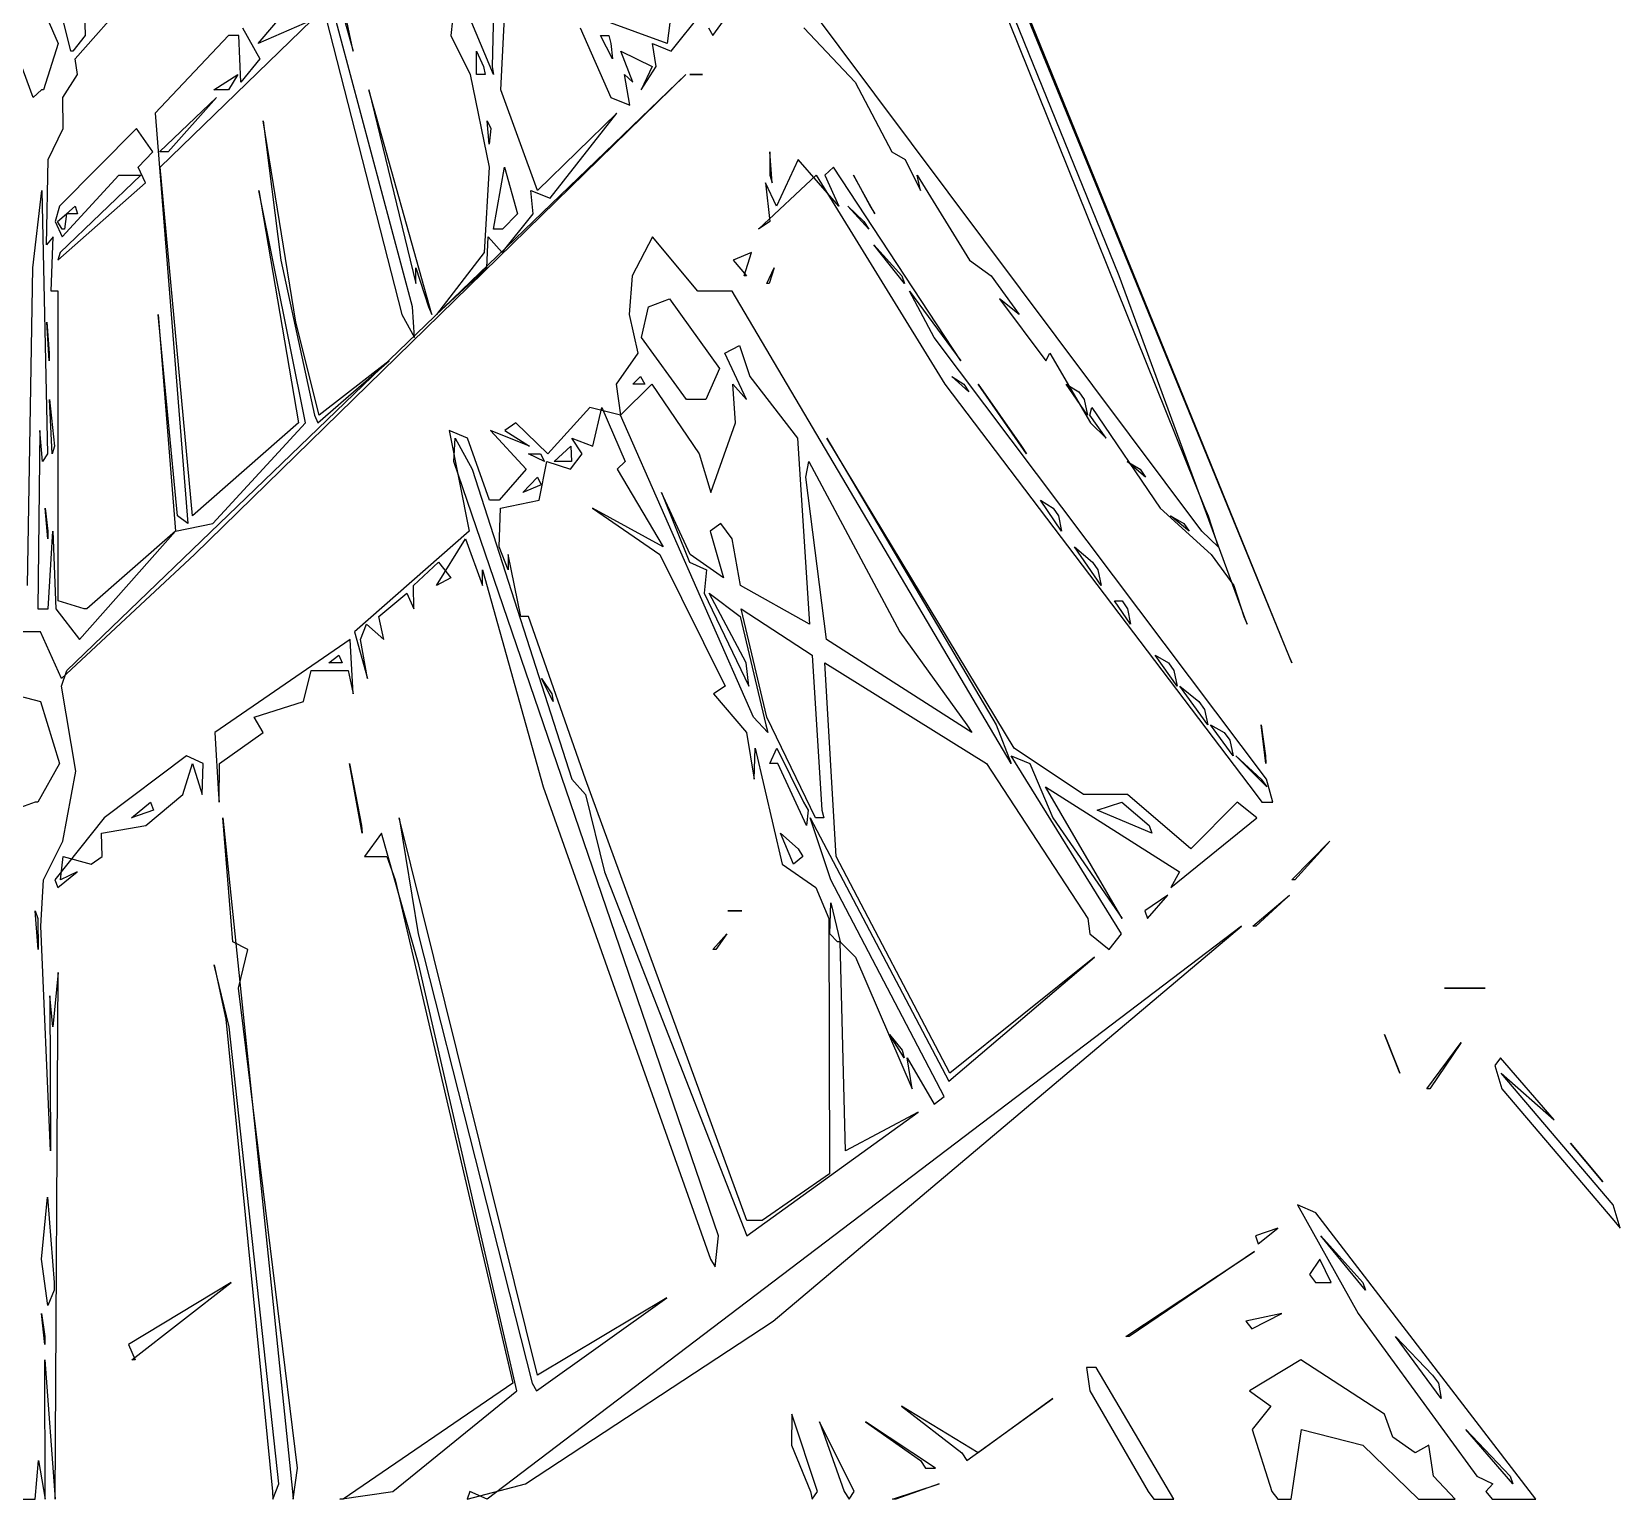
# Model space of a CAD drawing. Extents: x -7423 to 7380, y 2036 to 20000.
# Drawn here: x -16 to 7380, y 2036 to 8869 of the extents above; entities that cross this region are included whole.
import ezdxf

# ---------------------------------------------------------------- set-up
doc = ezdxf.new("R2010")
doc.units = 0

msp = doc.modelspace()

# ---------------------------------------------------------------- linework, layer by layer
for p, q in [((5047.2882, 7733.1731), (1337.3898, 16855.7692)), ((1438.8522, 16603.3654), (5446.0261, 6651.4423)), ((5850.1665, 5930.2885), (1689.9477, 16098.5577)), ((2518.3293, 14115.3846), (5835.1738, 5966.3462)), ((185.6658, 8742.7885), (1658.0842, 10401.4423)), ((1258.2257, 9572.1154), (1480.5689, 8778.8462)), ((1756.0785, 7588.9423), (1266.4513, 9427.8846)), ((1480.5689, 8778.8462), (1381.3852, 9247.5962)), ((2137.7078, 9103.3654), (2127.2912, 8706.7308)), ((2167.4617, 8598.5577), (2194.4611, 9103.3654)), ((165.5899, 8778.8462), (94.9018, 9067.3077)), ((3155.023, 8850.9615), (3284.9121, 9031.25)), ((5431.7533, 6543.2692), (3570.5566, 9031.25)), ((28.6584, 8995.1923), (106.8021, 8814.9038)), ((230.018, 8959.1346), (232.2716, 8850.9615)), ((1038.8935, 8814.9038), (1194.0981, 8995.1923)), ((1337.3898, 8995.1923), (1707.1565, 7552.8846)), ((2134.0833, 8670.6731), (2012.6578, 8959.1346)), ((2961.4821, 8959.1346), (2941.9133, 8814.9038)), ((2961.1378, 8778.8462), (3105.2434, 8959.1346)), ((581.9749, 8237.9808), (1288.4615, 8923.0769)), ((964.6685, 8887.0192), (1045.5917, 8742.7885)), ((1288.4615, 8923.0769), (1038.8935, 8814.9038)), ((1942.3077, 8923.0769), (1935.597, 8850.9615)), ((2537.0781, 8887.0192), (2680.6641, 8562.5)), ((2941.9133, 8814.9038), (2644.2308, 8923.0769)), ((3135.1725, 8887.0192), (3155.023, 8850.9615)), ((3578.92, 8887.0192), (3818.0589, 8634.6154)), ((106.8021, 8814.9038), (39.5883, 8598.5577)), ((232.2716, 8850.9615), (175.3305, 8778.8462)), ((900.0526, 8850.9615), (559.4952, 8490.3846)), ((948.4425, 8850.9615), (900.0526, 8850.9615)), ((956.9812, 8634.6154), (948.4425, 8850.9615)), ((1935.597, 8850.9615), (2025.9039, 8670.6731)), ((2687.2684, 8742.7885), (2632.4119, 8850.9615)), ((2632.4119, 8850.9615), (2671.1238, 8850.9615)), ((2671.1238, 8850.9615), (2679.7626, 8814.9038)), ((2679.7626, 8814.9038), (2687.2684, 8742.7885)), ((2891.9396, 8706.7308), (2873.9483, 8814.9038)), ((2873.9483, 8814.9038), (2961.1378, 8778.8462)), ((-9.9284, 8562.5), (-87.6653, 8778.8462)), ((175.3305, 8778.8462), (165.5899, 8778.8462)), ((196.6897, 8670.6731), (185.6658, 8742.7885)), ((1045.5917, 8742.7885), (956.9812, 8634.6154)), ((2055.4074, 8670.6731), (2055.2634, 8778.8462)), ((2055.2634, 8778.8462), (2088.0784, 8706.7308)), ((2782.1514, 8634.6154), (2727.3638, 8778.8462)), ((2727.3638, 8778.8462), (2872.3332, 8706.7308)), ((129.069, 8562.5), (196.6897, 8670.6731)), ((146.9351, 5894.2308), (3029.0214, 8670.6731)), ((3029.0214, 8670.6731), (741.8307, 6435.0962)), ((831.3552, 8598.5577), (944.1106, 8670.6731)), ((944.1106, 8670.6731), (900.6348, 8598.5577)), ((2025.9039, 8670.6731), (2113.4878, 8237.9808)), ((2094.7453, 8670.6731), (2055.4074, 8670.6731)), ((2088.0784, 8706.7308), (2094.7453, 8670.6731)), ((2127.2912, 8706.7308), (2134.0833, 8670.6731)), ((2768.7926, 8526.4423), (2743.8214, 8670.6731)), ((2743.8214, 8670.6731), (2782.1514, 8634.6154)), ((2872.3332, 8706.7308), (2820.6693, 8598.5577)), ((2820.6693, 8598.5577), (2891.9396, 8706.7308)), ((3048.6904, 8670.6731), (3107.6973, 8670.6731)), ((3058.5249, 8670.6731), (3048.6904, 8670.6731)), ((3107.6973, 8670.6731), (3058.5249, 8670.6731)), ((29.6913, 8598.5577), (-9.9284, 8562.5)), ((39.5883, 8598.5577), (29.6913, 8598.5577)), ((890.7377, 8598.5577), (831.3552, 8598.5577)), ((900.6348, 8598.5577), (890.7377, 8598.5577)), ((1847.6187, 7552.8846), (1553.8424, 8598.5577)), ((1553.8424, 8598.5577), (1772.8115, 7697.1154)), ((2339.0049, 8129.8077), (2167.4617, 8598.5577)), ((3818.0589, 8634.6154), (3987.962, 8310.0962)), ((130.6966, 8418.2692), (129.069, 8562.5)), ((578.4067, 8310.0962), (843.9128, 8562.5)), ((843.9128, 8562.5), (618.9966, 8310.0962)), ((2680.6641, 8562.5), (2768.7926, 8526.4423)), ((559.4952, 8490.3846), (710.6433, 6579.3269)), ((1213.6418, 7516.8269), (1062.3623, 8454.3269)), ((1062.3623, 8454.3269), (1143.2542, 7805.2885)), ((2114.2829, 8346.1538), (2104.68, 8454.3269)), ((2104.68, 8454.3269), (2121.3066, 8418.2692)), ((2707.5571, 8490.3846), (2339.0049, 8129.8077)), ((2397.7865, 8093.75), (2707.5571, 8490.3846)), ((61.0727, 8274.0385), (130.6966, 8418.2692)), ((472.5185, 8418.2692), (114.0325, 8057.6923)), ((547.9642, 8310.0962), (472.5185, 8418.2692)), ((2121.3066, 8418.2692), (2114.2829, 8346.1538)), ((479.874, 8237.9808), (547.9642, 8310.0962)), ((608.8492, 8310.0962), (578.4067, 8310.0962)), ((618.9966, 8310.0962), (608.8492, 8310.0962)), ((3431.0772, 8165.8654), (3419.7028, 8310.0962)), ((3419.7028, 8310.0962), (3420.623, 8201.9231)), ((3987.962, 8310.0962), (4051.1569, 8274.0385)), ((52.6154, 7877.4038), (61.0727, 8274.0385)), ((513.6343, 8165.8654), (479.874, 8237.9808)), ((731.9712, 6615.3846), (581.9749, 8237.9808)), ((2113.4878, 8237.9808), (2089.7686, 7841.3462)), ((2133.9393, 7949.5192), (2184.9584, 8237.9808)), ((2184.9584, 8237.9808), (2245.9435, 8021.6346)), ((3552.3963, 8274.0385), (3452.0733, 8057.6923)), ((3742.3377, 8057.6923), (3552.3963, 8274.0385)), ((3716.4714, 8237.9808), (3676.6577, 8201.9231)), ((4309.0946, 7336.5385), (3716.4714, 8237.9808)), ((4051.1569, 8274.0385), (4121.5946, 8129.8077)), ((105.8569, 7805.2885), (513.6343, 8165.8654)), ((491.5865, 8201.9231), (116.0983, 7841.3462)), ((125.9014, 7913.4615), (389.1727, 8201.9231)), ((389.1727, 8201.9231), (491.5865, 8201.9231)), ((3368.2767, 7949.5192), (3635.6921, 8201.9231)), ((3452.0733, 8057.6923), (3400.2592, 8165.8654)), ((3400.2592, 8165.8654), (3420.7732, 7985.5769)), ((3420.623, 8201.9231), (3431.0772, 8165.8654)), ((3635.6921, 8201.9231), (4235.0386, 7228.3654)), ((3676.6577, 8201.9231), (3742.3377, 8057.6923)), ((3909.6054, 8021.6346), (3809.7957, 8201.9231)), ((3809.7957, 8201.9231), (3887.47, 8057.6923)), ((4121.5946, 8129.8077), (4106.7959, 8201.9231)), ((4106.7959, 8201.9231), (4350.7174, 7805.2885)), ((-10.617, 7769.2308), (30.912, 8129.8077)), ((30.912, 8129.8077), (56.8409, 6903.8462)), ((1259.2147, 7048.0769), (1040.7026, 8129.8077)), ((1040.7026, 8129.8077), (1225.4858, 7048.0769)), ((2318.7287, 8021.6346), (2308.0929, 8129.8077)), ((2308.0929, 8129.8077), (2397.7865, 8093.75)), ((114.0325, 8057.6923), (93.8627, 7985.5769)), ((104.2919, 7985.5769), (145.5704, 8021.6346)), ((145.5704, 8021.6346), (135.9863, 7949.5192)), ((145.5704, 8021.6346), (186.5986, 8057.6923)), ((197.5598, 8021.6346), (145.5704, 8021.6346)), ((186.5986, 8057.6923), (197.5598, 8021.6346)), ((2174.2037, 7841.3462), (2318.7287, 8021.6346)), ((2245.9435, 8021.6346), (2175.7812, 7949.5192)), ((3880.8406, 7949.5192), (3783.8041, 8057.6923)), ((3783.8041, 8057.6923), (3858.7991, 7985.5769)), ((3887.47, 8057.6923), (3909.6054, 8021.6346)), ((83.9343, 7913.4615), (52.6154, 7877.4038)), ((74.9762, 7661.0577), (83.9343, 7913.4615)), ((93.8627, 7985.5769), (125.9014, 7913.4615)), ((125.5258, 7949.5192), (104.2919, 7985.5769)), ((135.9863, 7949.5192), (125.5258, 7949.5192)), ((2102.1635, 7769.2308), (2108.8492, 7913.4615)), ((2108.8492, 7913.4615), (2174.2037, 7841.3462)), ((2165.3208, 7949.5192), (2133.9393, 7949.5192)), ((2175.7812, 7949.5192), (2165.3208, 7949.5192)), ((2874.7496, 7913.4615), (2779.203, 7733.1731)), ((3084.7356, 7661.0577), (2874.7496, 7913.4615)), ((3420.7732, 7985.5769), (3368.2767, 7949.5192)), ((3858.7991, 7985.5769), (3880.8406, 7949.5192)), ((116.0983, 7841.3462), (105.8569, 7805.2885)), ((2089.7686, 7841.3462), (1869.2283, 7552.8846)), ((3335.1863, 7841.3462), (3249.8059, 7805.2885)), ((3300.9691, 7733.1731), (3335.1863, 7841.3462)), ((4047.5636, 7697.1154), (3904.0653, 7877.4038)), ((3904.0653, 7877.4038), (4035.7009, 7733.1731)), ((-35.7009, 6290.8654), (-10.617, 7769.2308)), ((1143.2542, 7805.2885), (1300.5559, 7084.1346)), ((1772.8115, 7697.1154), (1773.0369, 7769.2308)), ((1773.0369, 7769.2308), (1831.4929, 7588.9423)), ((1869.2283, 7552.8846), (2102.1635, 7769.2308)), ((3249.8059, 7805.2885), (3311.6173, 7733.1731)), ((3406.7884, 7697.1154), (3439.9038, 7769.2308)), ((3439.9038, 7769.2308), (3417.4679, 7697.1154)), ((4350.7174, 7805.2885), (4450.9841, 7733.1731)), ((2779.203, 7733.1731), (2766.0256, 7552.8846)), ((3311.6173, 7733.1731), (3300.9691, 7733.1731)), ((3417.4679, 7697.1154), (3406.7884, 7697.1154)), ((4035.7009, 7733.1731), (4047.5636, 7697.1154)), ((4450.9841, 7733.1731), (4581.23, 7552.8846)), ((5642.5781, 6110.5769), (5047.2882, 7733.1731)), ((107.1089, 7661.0577), (74.9762, 7661.0577)), ((107.666, 6218.75), (107.1089, 7661.0577)), ((2854.9742, 7588.9423), (2954.1016, 7625)), ((2954.1016, 7625), (3185.9037, 7300.4808)), ((3245.3989, 7661.0577), (3084.7356, 7661.0577)), ((4543.2692, 5461.5385), (3245.3989, 7661.0577)), ((4185.0962, 7444.7115), (4070.1372, 7661.0577)), ((4070.1372, 7661.0577), (4309.0946, 7336.5385)), ((4581.23, 7552.8846), (4490.2344, 7625)), ((4490.2344, 7625), (4704.8277, 7336.5385)), ((662.2596, 6615.3846), (572.6537, 7552.8846)), ((572.6537, 7552.8846), (654.1466, 6543.2692)), ((1707.1565, 7552.8846), (1765.5874, 7444.7115)), ((1765.5874, 7444.7115), (1756.0785, 7588.9423)), ((1831.4929, 7588.9423), (1847.6187, 7552.8846)), ((2766.0256, 7552.8846), (2806.0897, 7372.5962)), ((2822.7602, 7444.7115), (2854.9742, 7588.9423)), ((65.9555, 7336.5385), (54.1804, 7516.8269)), ((54.1804, 7516.8269), (65.7677, 7372.5962)), ((1322.9793, 7084.1346), (1213.6418, 7516.8269)), ((3032.5521, 7156.25), (2822.7602, 7444.7115)), ((3211.6574, 7372.5962), (3278.9964, 7408.6538)), ((3278.9964, 7408.6538), (3327.6117, 7264.4231)), ((5732.6222, 5389.4231), (4185.0962, 7444.7115)), ((65.7677, 7372.5962), (65.9555, 7336.5385)), ((1315.4297, 7048.0769), (1648.8882, 7336.5385)), ((1648.8882, 7336.5385), (1322.9793, 7084.1346)), ((2806.0897, 7372.5962), (2705.1032, 7228.3654)), ((3311.2793, 7156.25), (3211.6574, 7372.5962)), ((4704.8277, 7336.5385), (4724.3152, 7372.5962)), ((4724.3152, 7372.5962), (4913.1861, 7048.0769)), ((2782.7086, 7228.3654), (2819.073, 7264.4231)), ((2819.073, 7264.4231), (2838.141, 7228.3654)), ((3185.9037, 7300.4808), (3121.7448, 7156.25)), ((3327.6117, 7264.4231), (3549.9549, 6975.9615)), ((4347.0553, 7192.3077), (4267.3027, 7264.4231)), ((4267.3027, 7264.4231), (4323.7305, 7228.3654)), ((2705.1032, 7228.3654), (2724.4404, 7084.1346)), ((2724.4404, 7084.1346), (2871.4005, 7228.3654)), ((2838.141, 7228.3654), (2782.7086, 7228.3654)), ((2871.4005, 7228.3654), (3092.1474, 6903.8462)), ((3260.4667, 7048.0769), (3248.3411, 7228.3654)), ((3248.3411, 7228.3654), (3311.2793, 7156.25)), ((4235.0386, 7228.3654), (5684.4451, 5317.3077)), ((4323.7305, 7228.3654), (4347.0553, 7192.3077)), ((4615.4848, 6903.8462), (4390.2494, 7228.3654)), ((4390.2494, 7228.3654), (4591.4401, 6939.9038)), ((4899.508, 7084.1346), (4800.4495, 7228.3654)), ((4800.4495, 7228.3654), (4858.4736, 7192.3077)), ((4858.4736, 7192.3077), (4883.3008, 7156.25)), ((79.5773, 6903.8462), (66.8945, 7156.25)), ((66.8945, 7156.25), (90.6951, 6939.9038)), ((2582.6698, 7120.1923), (2387.3197, 6903.8462)), ((2724.4404, 7084.1346), (2582.6698, 7120.1923)), ((2596.1476, 6939.9038), (2638.5717, 7120.1923)), ((2638.5717, 7120.1923), (2747.2769, 6867.7885)), ((3110.5957, 7156.25), (3032.5521, 7156.25)), ((3121.7448, 7156.25), (3110.5957, 7156.25)), ((4883.3008, 7156.25), (4899.508, 7084.1346)), ((4910.7197, 7084.1346), (4919.371, 7120.1923)), ((4919.371, 7120.1923), (5237.4549, 6651.4423)), ((1225.4858, 7048.0769), (731.9712, 6615.3846)), ((827.1422, 6579.3269), (1259.2147, 7048.0769)), ((1300.5559, 7084.1346), (1315.4297, 7048.0769)), ((2237.3548, 7048.0769), (2187.212, 7012.0192)), ((2387.3197, 6903.8462), (2237.3548, 7048.0769)), ((3344.3134, 5677.8846), (2724.4404, 7084.1346)), ((3146.2402, 6723.5577), (3260.4667, 7048.0769)), ((4985.7647, 6975.9615), (4910.7197, 7084.1346)), ((4913.1861, 7048.0769), (4985.7647, 6975.9615)), ((22.5486, 7012.0192), (11.9942, 6182.6923)), ((34.1985, 6867.7885), (22.5486, 7012.0192)), ((2012.3948, 6975.9615), (1927.9034, 7012.0192)), ((1927.9034, 7012.0192), (2020.8459, 6543.2692)), ((1949.3127, 6867.7885), (1955.8669, 6975.9615)), ((1955.8669, 6975.9615), (2034.6805, 6831.7308)), ((2114.7461, 6687.5), (2012.3948, 6975.9615)), ((2301.3885, 6939.9038), (2119.5663, 7012.0192)), ((2119.5663, 7012.0192), (2286.1579, 6831.7308)), ((2187.212, 7012.0192), (2301.3885, 6939.9038)), ((2546.4744, 6903.8462), (2498.5352, 6975.9615)), ((2498.5352, 6975.9615), (2596.1476, 6939.9038)), ((3549.9549, 6975.9615), (3604.9805, 6110.5769)), ((4558.4059, 5533.6538), (3685.622, 6975.9615)), ((3685.622, 6975.9615), (4474.4654, 5641.8269)), ((56.8409, 6903.8462), (34.1985, 6867.7885)), ((90.6951, 6939.9038), (79.5773, 6903.8462)), ((2371.0938, 6867.7885), (2296.3742, 6903.8462)), ((2296.3742, 6903.8462), (2353.2151, 6903.8462)), ((2353.2151, 6903.8462), (2371.0938, 6867.7885)), ((2416.6917, 6867.7885), (2494.1156, 6939.9038)), ((2491.9121, 6831.7308), (2546.4744, 6903.8462)), ((2494.1156, 6939.9038), (2496.4881, 6867.7885)), ((3092.1474, 6903.8462), (3146.2402, 6723.5577)), ((4591.4401, 6939.9038), (4615.4848, 6903.8462)), ((3181.9599, 3262.0192), (1949.3127, 6867.7885)), ((2034.6805, 6831.7308), (2498.5101, 5389.4231)), ((2286.1579, 6831.7308), (2160.9701, 6687.5)), ((2345.8659, 6687.5), (2382.4932, 6867.7885)), ((2382.4932, 6867.7885), (2491.9121, 6831.7308)), ((2485.0886, 6867.7885), (2416.6917, 6867.7885)), ((2496.4881, 6867.7885), (2485.0886, 6867.7885)), ((2747.2769, 6867.7885), (2709.0971, 6831.7308)), ((2709.0971, 6831.7308), (2924.2037, 6471.1538)), ((3587.634, 6795.6731), (3602.2386, 6867.7885)), ((3602.2386, 6867.7885), (4025.3343, 6074.5192)), ((5169.4023, 6795.6731), (5084.1722, 6867.7885)), ((5084.1722, 6867.7885), (5143.8552, 6831.7308)), ((5143.8552, 6831.7308), (5169.4023, 6795.6731)), ((2270.3638, 6723.5577), (2338.2662, 6795.6731)), ((2356.1448, 6759.6154), (2270.3638, 6723.5577)), ((2338.2662, 6795.6731), (2356.1448, 6759.6154)), ((3684.2949, 6038.4615), (3587.634, 6795.6731)), ((2160.9701, 6687.5), (2114.7461, 6687.5)), ((2166.8232, 6651.4423), (2345.8659, 6687.5)), ((3049.7483, 6435.0962), (2915.7464, 6723.5577)), ((2915.7464, 6723.5577), (3046.0487, 6399.0385)), ((4777.6067, 6543.2692), (4680.1758, 6687.5)), ((4680.1758, 6687.5), (4739.2015, 6651.4423)), ((58.5624, 6507.2115), (46.3492, 6651.4423)), ((46.3492, 6651.4423), (58.4059, 6543.2692)), ((710.6433, 6579.3269), (662.2596, 6615.3846)), ((2160.8574, 6471.1538), (2166.8232, 6651.4423)), ((2924.2037, 6471.1538), (2595.5529, 6651.4423)), ((2595.5529, 6651.4423), (2908.4473, 6435.0962)), ((4739.2015, 6651.4423), (4763.6218, 6615.3846)), ((4763.6218, 6615.3846), (4777.6067, 6543.2692)), ((5237.4549, 6651.4423), (5475.4169, 6435.0962)), ((5373.3474, 6543.2692), (5286.4583, 6615.3846)), ((5286.4583, 6615.3846), (5347.2994, 6579.3269)), ((5446.0261, 6651.4423), (5460.7372, 6615.3846)), ((5460.7372, 6615.3846), (5507.8375, 6471.1538)), ((58.4059, 6543.2692), (58.5624, 6507.2115)), ((59.971, 6182.6923), (81.7683, 6543.2692)), ((81.7683, 6543.2692), (95.9535, 6182.6923)), ((206.0296, 6038.4615), (654.1466, 6543.2692)), ((654.1466, 6543.2692), (239.8838, 6182.6923)), ((654.1466, 6543.2692), (827.1422, 6579.3269)), ((2020.8459, 6543.2692), (1486.8352, 6074.5192)), ((3192.0698, 6579.3269), (3142.2401, 6543.2692)), ((3142.2401, 6543.2692), (3204.6274, 6326.9231)), ((3244.3597, 6507.2115), (3192.0698, 6579.3269)), ((5347.2994, 6579.3269), (5373.3474, 6543.2692)), ((5507.8375, 6471.1538), (5431.7533, 6543.2692)), ((741.8307, 6435.0962), (122.7589, 5858.1731)), ((1868.3456, 6290.8654), (2002.8358, 6507.2115)), ((2002.8358, 6507.2115), (2082.5508, 6290.8654)), ((2201.8104, 6362.9808), (2160.8574, 6471.1538)), ((2201.9419, 6435.0962), (2201.8104, 6362.9808)), ((2260.7923, 6146.6346), (2201.9419, 6435.0962)), ((2908.4473, 6435.0962), (3212.177, 5822.1154)), ((3204.6274, 6326.9231), (3049.7483, 6435.0962)), ((3284.4802, 6290.8654), (3244.3597, 6507.2115)), ((4962.4211, 6290.8654), (4838.4415, 6471.1538)), ((4838.4415, 6471.1538), (4923.2647, 6399.0385)), ((5475.4169, 6435.0962), (5581.2362, 6290.8654)), ((1761.243, 6290.8654), (1877.216, 6399.0385)), ((1877.216, 6399.0385), (1934.6454, 6326.9231)), ((2082.5508, 6290.8654), (2083.4335, 6362.9808)), ((2083.4335, 6362.9808), (2364.8212, 5353.3654)), ((3046.0487, 6399.0385), (3125.1502, 6362.9808)), ((3125.1502, 6362.9808), (3114.1451, 6254.8077)), ((4923.2647, 6399.0385), (4948.1545, 6362.9808)), ((4948.1545, 6362.9808), (4962.4211, 6290.8654)), ((1763.146, 6182.6923), (1761.243, 6290.8654)), ((1934.6454, 6326.9231), (1868.3456, 6290.8654)), ((3604.9805, 6110.5769), (3284.4802, 6290.8654)), ((5581.2362, 6290.8654), (5627.9297, 6146.6346)), ((227.8896, 6182.6923), (107.666, 6218.75)), ((1599.3903, 6146.6346), (1730.0806, 6254.8077)), ((1730.0806, 6254.8077), (1763.146, 6182.6923)), ((3114.1451, 6254.8077), (3322.9417, 5822.1154)), ((3309.8019, 5930.2885), (3138.0083, 6254.8077)), ((3138.0083, 6254.8077), (3282.959, 6146.6346)), ((5100.0225, 6110.5769), (5024.4141, 6218.75)), ((5024.4141, 6218.75), (5060.3027, 6218.75)), ((5060.3027, 6218.75), (5085.5369, 6182.6923)), ((11.9942, 6182.6923), (59.971, 6182.6923)), ((95.9535, 6182.6923), (206.0296, 6038.4615)), ((239.8838, 6182.6923), (227.8896, 6182.6923)), ((1623.9984, 6038.4615), (1599.3903, 6146.6346)), ((2296.8687, 6146.6346), (2260.7923, 6146.6346)), ((2561.9241, 5389.4231), (2296.8687, 6146.6346)), ((3282.959, 6146.6346), (3402.5879, 5641.8269)), ((3406.4754, 5677.8846), (3286.4083, 6182.6923)), ((3286.4083, 6182.6923), (3618.0514, 5966.3462)), ((5085.5369, 6182.6923), (5100.0225, 6110.5769)), ((5627.9297, 6146.6346), (5642.5781, 6110.5769)), ((24.1762, 6074.5192), (-229.6737, 6074.5192)), ((122.7589, 5858.1731), (24.1762, 6074.5192)), ((1486.8352, 6074.5192), (1546.7623, 5858.1731)), ((1514.9239, 6038.4615), (1543.2692, 6110.5769)), ((1543.2692, 6110.5769), (1623.9984, 6038.4615)), ((4025.3343, 6074.5192), (4337.3648, 5641.8269)), ((1466.4463, 6038.4615), (837.1645, 5605.7692)), ((1480.619, 5786.0577), (1466.4463, 6038.4615)), ((1546.7623, 5858.1731), (1514.9239, 6038.4615)), ((4360.7522, 5605.7692), (3684.2949, 6038.4615)), ((1367.8886, 5930.2885), (1413.111, 5966.3462)), ((1428.9551, 5930.2885), (1367.8886, 5930.2885)), ((1413.111, 5966.3462), (1428.9551, 5930.2885)), ((3322.9417, 5822.1154), (3309.8019, 5930.2885)), ((3618.0514, 5966.3462), (3663.0859, 5245.1923)), ((3729.7927, 5028.8462), (3676.2007, 5930.2885)), ((3676.2007, 5930.2885), (4429.6875, 5461.5385)), ((5316.7067, 5822.1154), (5213.8922, 5966.3462)), ((5213.8922, 5966.3462), (5276.1418, 5930.2885)), ((5276.1418, 5930.2885), (5301.9081, 5894.2308)), ((5835.1738, 5966.3462), (5850.1665, 5930.2885)), ((123.0719, 5822.1154), (146.9351, 5894.2308)), ((1249.349, 5750), (1285.6821, 5894.2308)), ((1285.6821, 5894.2308), (1457.1064, 5894.2308)), ((1457.1064, 5894.2308), (1480.619, 5786.0577)), ((2412.1094, 5750), (2356.9712, 5858.1731)), ((2356.9712, 5858.1731), (2406.0059, 5786.0577)), ((5301.9081, 5894.2308), (5316.7067, 5822.1154)), ((-111.0464, 5786.0577), (24.7396, 5750)), ((189.7724, 5425.4808), (123.0719, 5822.1154)), ((2406.0059, 5786.0577), (2412.1094, 5750)), ((3212.177, 5822.1154), (3158.6538, 5786.0577)), ((3158.6538, 5786.0577), (3311.1729, 5605.7692)), ((5459.0971, 5641.8269), (5329.0139, 5822.1154)), ((5329.0139, 5822.1154), (5417.9688, 5750)), ((24.7396, 5750), (113.5817, 5461.5385)), ((1019.4561, 5677.8846), (1249.349, 5750)), ((5417.9688, 5750), (5444.0793, 5713.9423)), ((5444.0793, 5713.9423), (5459.0971, 5641.8269)), ((1062.0743, 5605.7692), (1019.4561, 5677.8846)), ((3411.1328, 5605.7692), (3344.3134, 5677.8846)), ((3402.5879, 5641.8269), (3411.1328, 5605.7692)), ((3633.5199, 5209.1346), (3406.4754, 5677.8846)), ((4337.3648, 5641.8269), (4360.7522, 5605.7692)), ((4474.4654, 5641.8269), (4543.2692, 5461.5385)), ((5576.8793, 5497.5962), (5471.5607, 5641.8269)), ((5471.5607, 5641.8269), (5535.2815, 5605.7692)), ((5729.5673, 5461.5385), (5708.3709, 5641.8269)), ((5708.3709, 5641.8269), (5727.946, 5497.5962)), ((837.1645, 5605.7692), (853.9413, 5317.3077)), ((858.1731, 5461.5385), (1062.0743, 5605.7692)), ((3311.1729, 5605.7692), (3348.2572, 5389.4231)), ((5535.2815, 5605.7692), (5561.6737, 5569.7115)), ((5561.6737, 5569.7115), (5576.8793, 5497.5962)), ((704.978, 5497.5962), (320.9823, 5209.1346)), ((782.4519, 5461.5385), (704.978, 5497.5962)), ((3348.2572, 5389.4231), (3352.8771, 5533.6538)), ((3352.8771, 5533.6538), (3478.2339, 4992.7885)), ((3420.0721, 5461.5385), (3453.3378, 5533.6538)), ((3453.3378, 5533.6538), (3577.474, 5281.25)), ((5057.3417, 4668.2692), (4544.5901, 5497.5962)), ((4544.5901, 5497.5962), (4631.6106, 5461.5385)), ((4881.4854, 5317.3077), (4558.4059, 5533.6538)), ((5734.0557, 5353.3654), (5589.4681, 5497.5962)), ((5589.4681, 5497.5962), (5707.2566, 5389.4231)), ((5727.946, 5497.5962), (5729.5673, 5461.5385)), ((113.5817, 5461.5385), (12.7767, 5281.25)), ((129.3319, 5100.9615), (189.7724, 5425.4808)), ((688.2512, 5317.3077), (731.9712, 5461.5385)), ((731.9712, 5461.5385), (777.469, 5317.3077)), ((777.469, 5317.3077), (782.4519, 5461.5385)), ((856.0384, 5281.25), (858.1731, 5461.5385)), ((1522.4234, 5137.0192), (1463.9423, 5461.5385)), ((1463.9423, 5461.5385), (1518.73, 5173.0769)), ((3457.9327, 5461.5385), (3420.0721, 5461.5385)), ((3590.8954, 5173.0769), (3457.9327, 5461.5385)), ((4429.6875, 5461.5385), (4901.0917, 4740.3846)), ((4631.6106, 5461.5385), (4737.6991, 5209.1346)), ((2364.8212, 5353.3654), (3144.0304, 3153.8462)), ((2498.5101, 5389.4231), (2561.8239, 5317.3077)), ((3312.9194, 3334.1346), (2561.9241, 5389.4231)), ((5060.0461, 4740.3846), (4704.2142, 5353.3654)), ((4704.2142, 5353.3654), (5327.8245, 4956.7308)), ((5707.2566, 5389.4231), (5734.0557, 5353.3654)), ((5762.2884, 5281.25), (5732.6222, 5389.4231)), ((0, 5281.25), (-102.4639, 5245.1923)), ((12.7767, 5281.25), (0, 5281.25)), ((449.3753, 5209.1346), (536.6211, 5281.25)), ((514.8237, 5173.0769), (688.2512, 5317.3077)), ((536.6211, 5281.25), (550.7437, 5245.1923)), ((853.9413, 5317.3077), (856.0384, 5281.25)), ((2561.8239, 5317.3077), (2650.8539, 4956.7308)), ((3577.474, 5281.25), (3599.046, 5245.1923)), ((5085.4117, 5317.3077), (4881.4854, 5317.3077)), ((4943.8852, 5245.1923), (5059.5703, 5281.25)), ((5059.5703, 5281.25), (5186.849, 5173.0769)), ((5380.2647, 5064.9038), (5085.4117, 5317.3077)), ((5596.1914, 5281.25), (5380.2647, 5064.9038)), ((5687.8067, 5209.1346), (5596.1914, 5281.25)), ((5684.4451, 5317.3077), (5711.1816, 5281.25)), ((5711.1816, 5281.25), (5762.2884, 5281.25)), ((320.9823, 5209.1346), (91.6279, 4920.6731)), ((550.7437, 5245.1923), (449.3753, 5209.1346)), ((920.4665, 4632.2115), (873.0719, 5209.1346)), ((873.0719, 5209.1346), (1198.3048, 2072.1154)), ((2339.3993, 2612.9808), (1694.7867, 5209.1346)), ((1694.7867, 5209.1346), (1783.3784, 4668.2692)), ((3599.046, 5245.1923), (3590.8954, 5173.0769)), ((3704.3833, 4920.6731), (3607.8413, 5209.1346)), ((3607.8413, 5209.1346), (4254.4697, 3983.1731)), ((3672.0378, 5209.1346), (3633.5199, 5209.1346)), ((3663.0859, 5245.1923), (3672.0378, 5209.1346)), ((4737.6991, 5209.1346), (5060.0461, 4740.3846)), ((5199.4629, 5137.0192), (4943.8852, 5245.1923)), ((5287.7604, 4884.6154), (5687.8067, 5209.1346)), ((309.6454, 5137.0192), (514.8237, 5173.0769)), ((311.899, 5028.8462), (309.6454, 5137.0192)), ((1518.73, 5173.0769), (1522.4234, 5137.0192)), ((1612.7366, 5137.0192), (1533.5036, 5028.8462)), ((1786.7213, 4524.0385), (1612.7366, 5137.0192)), ((3530.3423, 4992.7885), (3470.6092, 5137.0192)), ((3470.6092, 5137.0192), (3552.2711, 5064.9038)), ((5186.849, 5173.0769), (5199.4629, 5137.0192)), ((39.2691, 4920.6731), (129.3319, 5100.9615)), ((117.8072, 4920.6731), (129.9579, 5028.8462)), ((129.9579, 5028.8462), (260.5419, 4992.7885)), ((260.5419, 4992.7885), (311.899, 5028.8462)), ((1533.5036, 5028.8462), (1637.47, 5028.8462)), ((1637.47, 5028.8462), (1675.4808, 4920.6731)), ((3573.8431, 5028.8462), (3530.3423, 4992.7885)), ((3552.2711, 5064.9038), (3573.8431, 5028.8462)), ((4258.764, 4019.2308), (3729.7927, 5028.8462)), ((5851.093, 4920.6731), (6026.868, 5100.9615)), ((6026.868, 5100.9615), (5864.1827, 4920.6731)), ((104.9679, 4884.6154), (195.8759, 4956.7308)), ((195.8759, 4956.7308), (117.8072, 4920.6731)), ((2650.8539, 4956.7308), (3312.7254, 3262.0192)), ((3478.2339, 4992.7885), (3634.5152, 4884.6154)), ((5327.8245, 4956.7308), (5287.7604, 4884.6154)), ((26.555, 4704.3269), (39.2691, 4920.6731)), ((91.6279, 4920.6731), (104.9679, 4884.6154)), ((1675.4808, 4920.6731), (2223.2572, 2576.9231)), ((3634.5152, 4884.6154), (3695.6881, 4740.3846)), ((4231.727, 3911.0577), (3704.3833, 4920.6731)), ((5864.1827, 4920.6731), (5851.093, 4920.6731)), ((3699.8448, 4668.2692), (3704.5898, 4812.5)), ((3704.5898, 4812.5), (3748.5665, 4632.2115)), ((5274.0698, 4848.5577), (5167.0235, 4776.4423)), ((5179.2618, 4740.3846), (5274.0698, 4848.5577)), ((5669.4899, 4704.3269), (5839.6184, 4848.5577)), ((5839.6184, 4848.5577), (5682.7674, 4704.3269)), ((13.3714, 4596.1538), (0, 4776.4423)), ((0, 4776.4423), (13.2462, 4740.3846)), ((13.2462, 4740.3846), (13.3714, 4596.1538)), ((3224.4341, 4776.4423), (3290.5086, 4776.4423)), ((3237.649, 4776.4423), (3224.4341, 4776.4423)), ((3290.5086, 4776.4423), (3237.649, 4776.4423)), ((3695.6881, 4740.3846), (3698.286, 3550.4808)), ((4901.0917, 4740.3846), (4910.945, 4668.2692)), ((5167.0235, 4776.4423), (5179.2618, 4740.3846)), ((70.926, 3658.6538), (26.555, 4704.3269)), ((1783.3784, 4668.2692), (2314.0024, 2576.9231)), ((5616.38, 4704.3269), (2105.1495, 2036.0577)), ((3155.649, 4596.1538), (3220.7282, 4668.2692)), ((3220.7282, 4668.2692), (3169.0204, 4596.1538)), ((3435.8474, 2865.3846), (5616.38, 4704.3269)), ((3735.2264, 4632.2115), (3699.8448, 4668.2692)), ((4910.945, 4668.2692), (5000.9014, 4596.1538)), ((5000.9014, 4596.1538), (5057.3417, 4668.2692)), ((5682.7674, 4704.3269), (5669.4899, 4704.3269)), ((989.4832, 4596.1538), (920.4665, 4632.2115)), ((946.9526, 4415.8654), (989.4832, 4596.1538)), ((3169.0204, 4596.1538), (3155.649, 4596.1538)), ((3748.5665, 4632.2115), (3735.2264, 4632.2115)), ((3773.2622, 3658.6538), (3748.5665, 4632.2115)), ((3748.5665, 4632.2115), (3819.7679, 4560.0962)), ((903.1701, 4235.5769), (832.9077, 4524.0385)), ((832.9077, 4524.0385), (887.4512, 4271.6346)), ((2243.0138, 2540.8654), (1786.7213, 4524.0385)), ((3819.7679, 4560.0962), (4082.8951, 3947.1154)), ((4254.4697, 3983.1731), (4932.1915, 4560.0962)), ((4932.1915, 4560.0962), (4258.764, 4019.2308)), ((107.7224, 4487.9808), (82.1064, 4235.5769)), ((93.5622, 2036.0577), (107.7224, 4487.9808)), ((82.1064, 4235.5769), (67.796, 4379.8077)), ((67.796, 4379.8077), (70.926, 3658.6538)), ((1222.0115, 2180.2885), (946.9526, 4415.8654)), ((6561.0289, 4415.8654), (6750.4194, 4415.8654)), ((6574.5568, 4415.8654), (6561.0289, 4415.8654)), ((6750.4194, 4415.8654), (6574.5568, 4415.8654)), ((887.4512, 4271.6346), (1104.9304, 2072.1154)), ((1133.7703, 2108.1731), (903.1701, 4235.5769)), ((4046.2114, 4091.3462), (3977.5516, 4199.5192)), ((3977.5516, 4199.5192), (4037.0405, 4127.4038)), ((6353.4655, 4019.2308), (6281.7884, 4199.5192)), ((6281.7884, 4199.5192), (6339.1301, 4055.2885)), ((6479.68, 3947.1154), (6639.7987, 4163.4615)), ((6639.7987, 4163.4615), (6493.6148, 3947.1154)), ((4037.0405, 4127.4038), (4046.2114, 4091.3462)), ((4082.8951, 3947.1154), (4060.021, 4091.3462)), ((4060.021, 4091.3462), (4185.2214, 3875)), ((6821.9401, 4091.3462), (6795.8797, 4055.2885)), ((7072.178, 3802.8846), (6821.9401, 4091.3462)), ((6339.1301, 4055.2885), (6353.4655, 4019.2308)), ((6795.8797, 4055.2885), (6828.0499, 3947.1154)), ((7346.1914, 3406.25), (6825.1202, 4019.2308)), ((6825.1202, 4019.2308), (7072.178, 3802.8846)), ((6493.6148, 3947.1154), (6479.68, 3947.1154)), ((6828.0499, 3947.1154), (7349.1837, 3334.1346)), ((4185.2214, 3875), (4231.727, 3911.0577)), ((3312.7254, 3262.0192), (4110.4079, 3838.9423)), ((4110.4079, 3838.9423), (3773.2622, 3658.6538)), ((7298.3023, 3514.4231), (7147.7176, 3694.7115)), ((7147.7176, 3694.7115), (7268.0601, 3550.4808)), ((3698.286, 3550.4808), (3385.2539, 3334.1346)), ((7268.0601, 3550.4808), (7298.3023, 3514.4231)), ((29.2468, 3153.8462), (57.492, 3442.3077)), ((57.492, 3442.3077), (88.3038, 3045.6731)), ((5961.9015, 3370.1923), (5876.9531, 3406.25)), ((5876.9531, 3406.25), (6159.6367, 2901.4423)), ((7379.5823, 3298.0769), (7346.1914, 3406.25)), ((3370.787, 3334.1346), (3312.9194, 3334.1346)), ((3385.2539, 3334.1346), (3370.787, 3334.1346)), ((6985.9776, 2036.0577), (5961.9015, 3370.1923)), ((7349.1837, 3334.1346), (7379.5823, 3298.0769)), ((3165.4147, 3117.7885), (3181.9599, 3262.0192)), ((5784.7806, 3298.0769), (5681.0334, 3262.0192)), ((5681.0334, 3262.0192), (5693.2717, 3225.9615)), ((5693.2717, 3225.9615), (5784.7806, 3298.0769)), ((6194.4111, 3009.6154), (5986.1528, 3262.0192)), ((5986.1528, 3262.0192), (6181.265, 3045.6731)), ((5078.3754, 2793.2692), (5676.3259, 3189.9038)), ((5676.3259, 3189.9038), (5093.3118, 2793.2692)), ((59.2448, 2937.5), (29.2468, 3153.8462)), ((3144.0304, 3153.8462), (3165.4147, 3117.7885)), ((5980.9696, 3153.8462), (5933.143, 3081.7308)), ((6034.092, 3045.6731), (5980.9696, 3153.8462)), ((88.3038, 3045.6731), (88.4916, 3009.6154)), ((912.4725, 3045.6731), (434.0633, 2757.2115)), ((450.909, 2685.0962), (912.4725, 3045.6731)), ((5933.143, 3081.7308), (5960.5056, 3045.6731)), ((5960.5056, 3045.6731), (6034.092, 3045.6731)), ((6181.265, 3045.6731), (6194.4111, 3009.6154)), ((88.4916, 3009.6154), (59.2448, 2937.5)), ((2333.9468, 2540.8654), (2941.1997, 2973.5577)), ((2941.1997, 2973.5577), (2339.3993, 2612.9808)), ((44.9031, 2757.2115), (29.685, 2901.4423)), ((29.685, 2901.4423), (44.8092, 2793.2692)), ((5803.4167, 2901.4423), (5637.1695, 2865.3846)), ((5663.9373, 2829.3269), (5803.4167, 2901.4423)), ((6159.6367, 2901.4423), (6711.4133, 2144.2308)), ((2283.0717, 2108.1731), (3435.8474, 2865.3846)), ((5637.1695, 2865.3846), (5663.9373, 2829.3269)), ((44.8092, 2793.2692), (44.9031, 2757.2115)), ((434.0633, 2757.2115), (465.9393, 2685.0962)), ((5093.3118, 2793.2692), (5078.3754, 2793.2692)), ((6545.5103, 2504.8077), (6333.0329, 2793.2692)), ((6333.0329, 2793.2692), (6505.0393, 2612.9808)), ((46.7811, 2036.0577), (45.0909, 2685.0962)), ((45.0909, 2685.0962), (93.5622, 2036.0577)), ((465.9393, 2685.0962), (450.909, 2685.0962)), ((5891.877, 2685.0962), (5653.0011, 2540.8654)), ((6282.7524, 2432.6923), (5891.877, 2685.0962)), ((4940.2043, 2649.0385), (4895.0195, 2649.0385)), ((4895.0195, 2649.0385), (4910.3816, 2540.8654)), ((5301.858, 2036.0577), (4940.2043, 2649.0385)), ((6505.0393, 2612.9808), (6533.6538, 2576.9231)), ((2223.2572, 2576.9231), (1434.6204, 2036.0577)), ((1665.1768, 2072.1154), (2243.0138, 2540.8654)), ((2314.0024, 2576.9231), (2333.9468, 2540.8654)), ((4910.3816, 2540.8654), (5182.2791, 2072.1154)), ((5653.0011, 2540.8654), (5752.4414, 2468.75)), ((6533.6538, 2576.9231), (6545.5103, 2504.8077)), ((4390.6813, 2252.4038), (4032.7962, 2468.75)), ((4032.7962, 2468.75), (4313.6518, 2252.4038)), ((4337.8531, 2216.3462), (4738.2812, 2504.8077)), ((4738.2812, 2504.8077), (4390.6813, 2252.4038)), ((5752.4414, 2468.75), (5665.4397, 2360.5769)), ((3522.6112, 2432.6923), (3520.7833, 2288.4615)), ((3641.6016, 2072.1154), (3522.6112, 2432.6923)), ((3812.788, 2072.1154), (3652.0871, 2396.6346)), ((3652.0871, 2396.6346), (3766.1008, 2072.1154)), ((4191.9634, 2180.2885), (3866.0169, 2396.6346)), ((3866.0169, 2396.6346), (4121.7323, 2216.3462)), ((6321.4393, 2324.5192), (6282.7524, 2432.6923)), ((5665.4397, 2360.5769), (5758.0879, 2072.1154)), ((5847.6375, 2036.0577), (5895.1197, 2360.5769)), ((5895.1197, 2360.5769), (6180.5889, 2288.4615)), ((6424.2601, 2252.4038), (6321.4393, 2324.5192)), ((6880.2772, 2108.1731), (6660.7197, 2360.5769)), ((6660.7197, 2360.5769), (6866.4113, 2144.2308)), ((3520.7833, 2288.4615), (3610.4768, 2072.1154)), ((4313.6518, 2252.4038), (4337.8531, 2216.3462)), ((6180.5889, 2288.4615), (6440.1981, 2036.0577)), ((6488.0809, 2288.4615), (6424.2601, 2252.4038)), ((6509.9159, 2144.2308), (6488.0809, 2288.4615)), ((0, 2036.0577), (15.4372, 2216.3462)), ((15.4372, 2216.3462), (46.7811, 2036.0577)), ((1200.7149, 2036.0577), (1222.0115, 2180.2885)), ((4121.7323, 2216.3462), (4145.5579, 2180.2885)), ((4145.5579, 2180.2885), (4191.9634, 2180.2885)), ((1104.9304, 2072.1154), (1107.1527, 2036.0577)), ((1107.1527, 2036.0577), (1133.7703, 2108.1731)), ((1198.3048, 2072.1154), (1200.7149, 2036.0577)), ((1419.0267, 2036.0577), (1665.1768, 2072.1154)), ((2011.5873, 2036.0577), (2283.0717, 2108.1731)), ((2023.112, 2072.1154), (2011.5873, 2036.0577)), ((2105.1495, 2036.0577), (2023.112, 2072.1154)), ((3610.4768, 2072.1154), (3617.7384, 2036.0577)), ((3617.7384, 2036.0577), (3641.6016, 2072.1154)), ((3766.1008, 2072.1154), (3789.2691, 2036.0577)), ((3789.2691, 2036.0577), (3812.788, 2072.1154)), ((3991.9872, 2036.0577), (4208.928, 2108.1731)), ((4208.928, 2108.1731), (4007.5809, 2036.0577)), ((5182.2791, 2072.1154), (5208.2958, 2036.0577)), ((5758.0879, 2072.1154), (5785.2627, 2036.0577)), ((6611.7288, 2036.0577), (6509.9159, 2144.2308)), ((6711.4133, 2144.2308), (6787.0906, 2108.1731)), ((6787.0906, 2108.1731), (6754.0815, 2072.1154)), ((6754.0815, 2072.1154), (6783.2595, 2036.0577)), ((6866.4113, 2144.2308), (6880.2772, 2108.1731)), ((-62.3748, 2036.0577), (0, 2036.0577)), ((1434.6204, 2036.0577), (1419.0267, 2036.0577)), ((4007.5809, 2036.0577), (3991.9872, 2036.0577)), ((5208.2958, 2036.0577), (5301.858, 2036.0577)), ((5785.2627, 2036.0577), (5847.6375, 2036.0577)), ((6440.1981, 2036.0577), (6611.7288, 2036.0577)), ((6783.2595, 2036.0577), (6985.9776, 2036.0577))]:
    msp.add_line(p, q)

doc.saveas('drawing.dxf')
